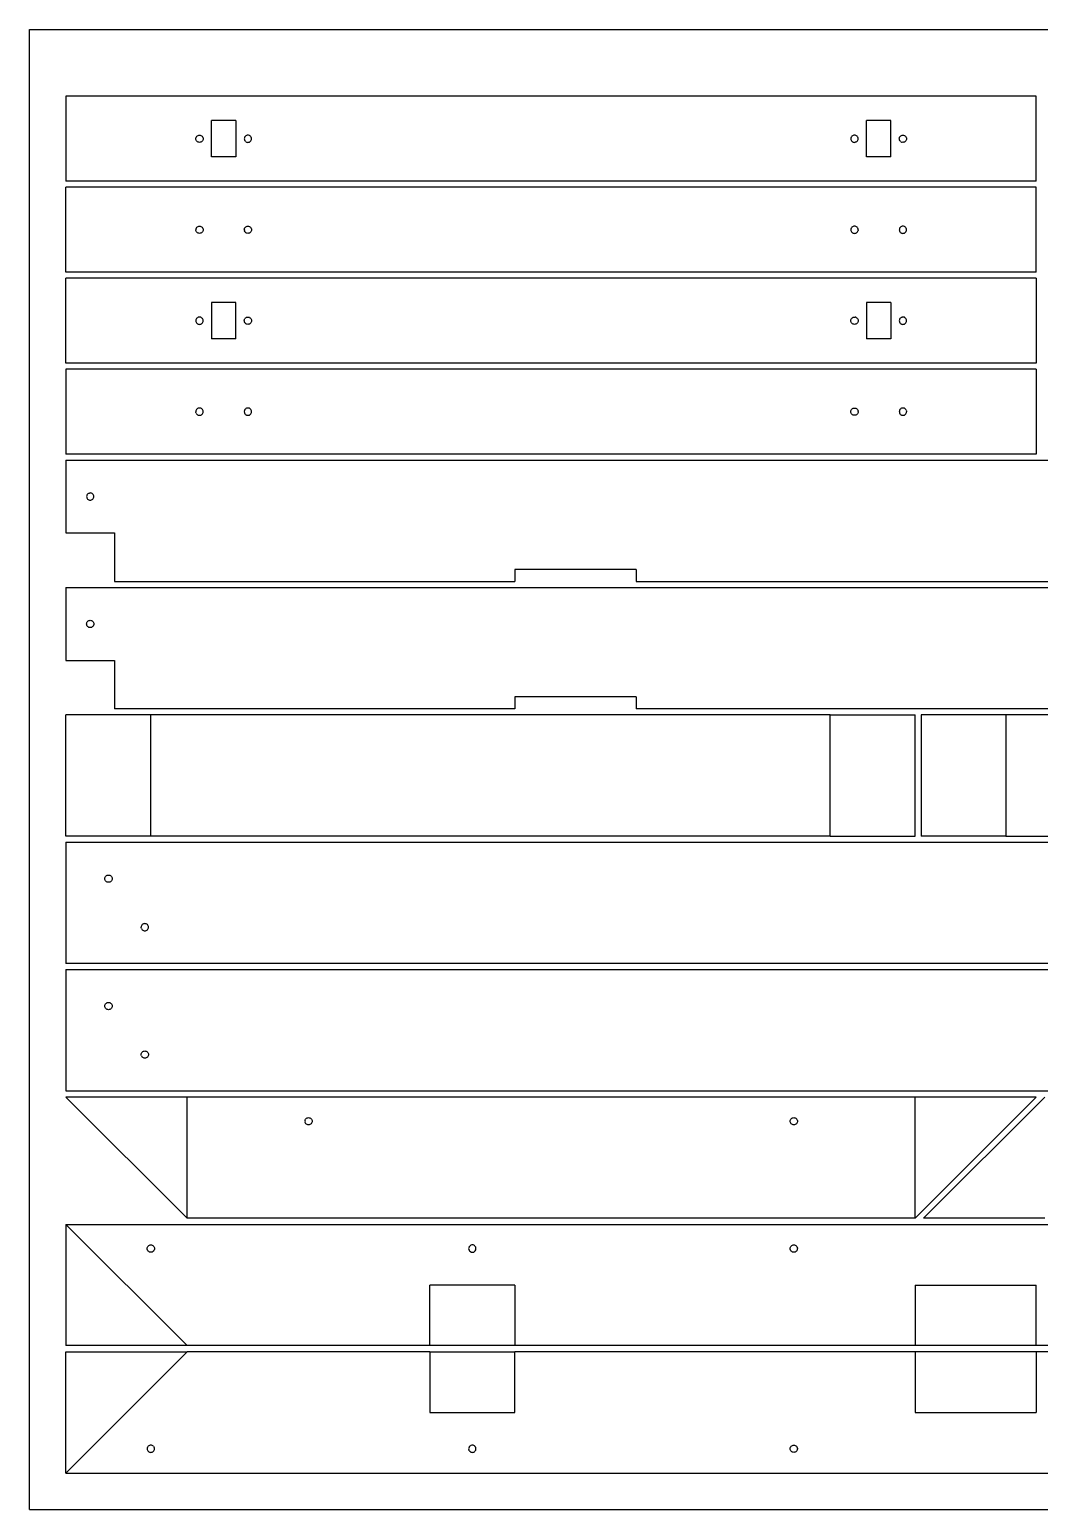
# Model space of a CAD drawing. Extents: x -122 to 122, y -61 to 61.
# Drawn here: x -122 to -38.8, y -61 to 61 of the extents above; entities that cross this region are included whole.
import ezdxf

# ---------------------------------------------------------------- set-up
doc = ezdxf.new("R2010")
doc.units = 0

msp = doc.modelspace()

# ---------------------------------------------------------------- linework, layer by layer
for p, q in [((-122.05, -61.01), (-122.05, 60.99)), ((-122.05, 60.99), (121.95, 60.99)), ((-119.05, 55.49), (-119.05, 48.49)), ((-39.05, 55.49), (-119.05, 55.49)), ((-39.05, 48.49), (-39.05, 55.49)), ((-107.05, 50.49), (-107.05, 53.49)), ((-105.05, 53.49), (-107.05, 53.49)), ((-105.05, 53.49), (-105.05, 50.49)), ((-51.05, 53.49), (-53.05, 53.49)), ((-53.05, 50.49), (-53.05, 53.49)), ((-51.05, 50.49), (-51.05, 53.49)), ((-108.35, 51.99), (-108.34, 52.05)), ((-108.34, 51.93), (-108.35, 51.99)), ((-108.34, 52.05), (-108.32, 52.11)), ((-108.32, 51.88), (-108.34, 51.93)), ((-108.32, 52.11), (-108.3, 52.16)), ((-108.3, 51.82), (-108.32, 51.88)), ((-108.3, 52.16), (-108.26, 52.2)), ((-108.26, 51.78), (-108.3, 51.82)), ((-108.26, 52.2), (-108.21, 52.24)), ((-108.21, 51.74), (-108.26, 51.78)), ((-108.21, 52.24), (-108.16, 52.27)), ((-108.16, 51.71), (-108.21, 51.74)), ((-108.16, 52.27), (-108.1, 52.29)), ((-108.1, 51.7), (-108.16, 51.71)), ((-108.1, 52.29), (-108.05, 52.29)), ((-108.05, 51.69), (-108.1, 51.7)), ((-108.05, 52.29), (-107.99, 52.29)), ((-107.99, 51.7), (-108.05, 51.69)), ((-107.99, 52.29), (-107.93, 52.27)), ((-107.93, 51.71), (-107.99, 51.7)), ((-107.93, 52.27), (-107.88, 52.24)), ((-107.88, 51.74), (-107.93, 51.71)), ((-107.88, 52.24), (-107.83, 52.2)), ((-107.88, 51.74), (-107.83, 51.78)), ((-107.83, 52.2), (-107.8, 52.16)), ((-107.83, 51.78), (-107.8, 51.82)), ((-107.8, 52.16), (-107.77, 52.11)), ((-107.77, 51.88), (-107.8, 51.82)), ((-107.77, 52.11), (-107.75, 52.05)), ((-107.75, 51.93), (-107.77, 51.88)), ((-107.75, 52.05), (-107.75, 51.99)), ((-107.75, 51.99), (-107.75, 51.93)), ((-104.34, 52.05), (-104.35, 51.99)), ((-104.35, 51.99), (-104.34, 51.93)), ((-104.32, 52.11), (-104.34, 52.05)), ((-104.34, 51.93), (-104.32, 51.88)), ((-104.3, 52.16), (-104.32, 52.11)), ((-104.32, 51.88), (-104.3, 51.82)), ((-104.26, 52.2), (-104.3, 52.16)), ((-104.26, 51.78), (-104.3, 51.82)), ((-104.21, 52.24), (-104.26, 52.2)), ((-104.21, 51.74), (-104.26, 51.78)), ((-104.16, 52.27), (-104.21, 52.24)), ((-104.21, 51.74), (-104.16, 51.71)), ((-104.1, 52.29), (-104.16, 52.27)), ((-104.16, 51.71), (-104.1, 51.7)), ((-104.05, 52.29), (-104.1, 52.29)), ((-104.1, 51.7), (-104.05, 51.69)), ((-103.99, 52.29), (-104.05, 52.29)), ((-104.05, 51.69), (-103.99, 51.7)), ((-103.93, 52.27), (-103.99, 52.29)), ((-103.99, 51.7), (-103.93, 51.71)), ((-103.88, 52.24), (-103.93, 52.27)), ((-103.93, 51.71), (-103.88, 51.74)), ((-103.83, 52.2), (-103.88, 52.24)), ((-103.88, 51.74), (-103.83, 51.78)), ((-103.8, 52.16), (-103.83, 52.2)), ((-103.83, 51.78), (-103.8, 51.82)), ((-103.77, 52.11), (-103.8, 52.16)), ((-103.8, 51.82), (-103.77, 51.88)), ((-103.75, 52.05), (-103.77, 52.11)), ((-103.77, 51.88), (-103.75, 51.93)), ((-103.75, 51.99), (-103.75, 52.05)), ((-103.75, 51.93), (-103.75, 51.99)), ((-54.34, 52.05), (-54.35, 51.99)), ((-54.35, 51.99), (-54.34, 51.93)), ((-54.32, 52.11), (-54.34, 52.05)), ((-54.34, 51.93), (-54.32, 51.88)), ((-54.3, 52.16), (-54.32, 52.11)), ((-54.32, 51.88), (-54.3, 51.82)), ((-54.26, 52.2), (-54.3, 52.16)), ((-54.3, 51.82), (-54.26, 51.78)), ((-54.21, 52.24), (-54.26, 52.2)), ((-54.26, 51.78), (-54.21, 51.74)), ((-54.16, 52.27), (-54.21, 52.24)), ((-54.21, 51.74), (-54.16, 51.71)), ((-54.1, 52.29), (-54.16, 52.27)), ((-54.16, 51.71), (-54.1, 51.7)), ((-54.05, 52.29), (-54.1, 52.29)), ((-54.1, 51.7), (-54.05, 51.69)), ((-53.99, 52.29), (-54.05, 52.29)), ((-54.05, 51.69), (-53.99, 51.7)), ((-53.93, 52.27), (-53.99, 52.29)), ((-53.93, 51.71), (-53.99, 51.7)), ((-53.88, 52.24), (-53.93, 52.27)), ((-53.88, 51.74), (-53.93, 51.71)), ((-53.83, 52.2), (-53.88, 52.24)), ((-53.88, 51.74), (-53.83, 51.78)), ((-53.8, 52.16), (-53.83, 52.2)), ((-53.83, 51.78), (-53.8, 51.82)), ((-53.77, 52.11), (-53.8, 52.16)), ((-53.8, 51.82), (-53.77, 51.88)), ((-53.75, 52.05), (-53.77, 52.11)), ((-53.77, 51.88), (-53.75, 51.93)), ((-53.75, 51.99), (-53.75, 52.05)), ((-53.75, 51.93), (-53.75, 51.99)), ((-50.35, 51.99), (-50.34, 52.05)), ((-50.34, 51.93), (-50.35, 51.99)), ((-50.34, 52.05), (-50.32, 52.11)), ((-50.32, 51.88), (-50.34, 51.93)), ((-50.32, 52.11), (-50.3, 52.16)), ((-50.3, 51.82), (-50.32, 51.88)), ((-50.3, 52.16), (-50.26, 52.2)), ((-50.26, 51.78), (-50.3, 51.82)), ((-50.26, 52.2), (-50.21, 52.24)), ((-50.21, 51.74), (-50.26, 51.78)), ((-50.21, 52.24), (-50.16, 52.27)), ((-50.21, 51.74), (-50.16, 51.71)), ((-50.16, 52.27), (-50.1, 52.29)), ((-50.16, 51.71), (-50.1, 51.7)), ((-50.1, 52.29), (-50.05, 52.29)), ((-50.05, 51.69), (-50.1, 51.7)), ((-50.05, 52.29), (-49.99, 52.29)), ((-49.99, 51.7), (-50.05, 51.69)), ((-49.99, 52.29), (-49.93, 52.27)), ((-49.93, 51.71), (-49.99, 51.7)), ((-49.93, 52.27), (-49.88, 52.24)), ((-49.88, 51.74), (-49.93, 51.71)), ((-49.88, 52.24), (-49.83, 52.2)), ((-49.83, 51.78), (-49.88, 51.74)), ((-49.83, 52.2), (-49.8, 52.16)), ((-49.8, 51.82), (-49.83, 51.78)), ((-49.8, 52.16), (-49.77, 52.11)), ((-49.77, 51.88), (-49.8, 51.82)), ((-49.77, 52.11), (-49.75, 52.05)), ((-49.75, 51.93), (-49.77, 51.88)), ((-49.75, 52.05), (-49.75, 51.99)), ((-49.75, 51.99), (-49.75, 51.93)), ((-105.05, 50.49), (-107.05, 50.49)), ((-51.05, 50.49), (-53.05, 50.49)), ((-39.05, 48.49), (-119.05, 48.49)), ((-119.05, 40.99), (-119.05, 47.99)), ((-39.05, 47.99), (-119.05, 47.99)), ((-39.05, 40.99), (-39.05, 47.99)), ((-108.34, 44.55), (-108.35, 44.49)), ((-108.34, 44.43), (-108.35, 44.49)), ((-108.32, 44.61), (-108.34, 44.55)), ((-108.32, 44.38), (-108.34, 44.43)), ((-108.32, 44.61), (-108.3, 44.66)), ((-108.3, 44.32), (-108.32, 44.38)), ((-108.3, 44.66), (-108.26, 44.7)), ((-108.26, 44.28), (-108.3, 44.32)), ((-108.26, 44.7), (-108.21, 44.74)), ((-108.21, 44.24), (-108.26, 44.28)), ((-108.21, 44.74), (-108.16, 44.77)), ((-108.16, 44.21), (-108.21, 44.24)), ((-108.16, 44.77), (-108.1, 44.79)), ((-108.1, 44.2), (-108.16, 44.21)), ((-108.1, 44.79), (-108.05, 44.79)), ((-108.05, 44.19), (-108.1, 44.2)), ((-108.05, 44.79), (-107.99, 44.79)), ((-107.99, 44.2), (-108.05, 44.19)), ((-107.99, 44.79), (-107.93, 44.77)), ((-107.93, 44.21), (-107.99, 44.2)), ((-107.93, 44.77), (-107.88, 44.74)), ((-107.88, 44.24), (-107.93, 44.21)), ((-107.88, 44.74), (-107.83, 44.7)), ((-107.83, 44.28), (-107.88, 44.24)), ((-107.83, 44.7), (-107.8, 44.66)), ((-107.8, 44.32), (-107.83, 44.28)), ((-107.8, 44.66), (-107.77, 44.61)), ((-107.77, 44.38), (-107.8, 44.32)), ((-107.77, 44.61), (-107.75, 44.55)), ((-107.75, 44.43), (-107.77, 44.38)), ((-107.75, 44.55), (-107.75, 44.5)), ((-107.75, 44.5), (-107.75, 44.49)), ((-107.75, 44.49), (-107.75, 44.43)), ((-104.35, 44.49), (-104.34, 44.55)), ((-104.35, 44.49), (-104.34, 44.48)), ((-104.34, 44.55), (-104.32, 44.61)), ((-104.34, 44.48), (-104.34, 44.43)), ((-104.32, 44.38), (-104.34, 44.43)), ((-104.32, 44.61), (-104.3, 44.66)), ((-104.3, 44.32), (-104.32, 44.38)), ((-104.3, 44.66), (-104.26, 44.7)), ((-104.26, 44.28), (-104.3, 44.32)), ((-104.26, 44.7), (-104.21, 44.74)), ((-104.21, 44.24), (-104.26, 44.28)), ((-104.21, 44.74), (-104.16, 44.77)), ((-104.16, 44.21), (-104.21, 44.24)), ((-104.16, 44.77), (-104.1, 44.79)), ((-104.1, 44.2), (-104.16, 44.21)), ((-104.1, 44.79), (-104.05, 44.79)), ((-104.05, 44.19), (-104.1, 44.2)), ((-104.05, 44.79), (-103.99, 44.79)), ((-103.99, 44.2), (-104.05, 44.19)), ((-103.99, 44.79), (-103.93, 44.77)), ((-103.93, 44.21), (-103.99, 44.2)), ((-103.93, 44.77), (-103.88, 44.74)), ((-103.88, 44.24), (-103.93, 44.21)), ((-103.88, 44.74), (-103.83, 44.7)), ((-103.83, 44.28), (-103.88, 44.24)), ((-103.83, 44.7), (-103.8, 44.66)), ((-103.8, 44.32), (-103.83, 44.28)), ((-103.8, 44.66), (-103.77, 44.61)), ((-103.77, 44.38), (-103.8, 44.32)), ((-103.77, 44.61), (-103.75, 44.55)), ((-103.75, 44.43), (-103.77, 44.38)), ((-103.75, 44.55), (-103.75, 44.49)), ((-103.75, 44.49), (-103.75, 44.43)), ((-54.34, 44.55), (-54.35, 44.49)), ((-54.35, 44.49), (-54.34, 44.43)), ((-54.32, 44.61), (-54.34, 44.55)), ((-54.34, 44.43), (-54.32, 44.38)), ((-54.3, 44.66), (-54.32, 44.61)), ((-54.32, 44.38), (-54.3, 44.32)), ((-54.26, 44.7), (-54.3, 44.66)), ((-54.3, 44.32), (-54.26, 44.28)), ((-54.21, 44.74), (-54.26, 44.7)), ((-54.26, 44.28), (-54.21, 44.24)), ((-54.16, 44.77), (-54.21, 44.74)), ((-54.21, 44.24), (-54.16, 44.21)), ((-54.1, 44.79), (-54.16, 44.77)), ((-54.16, 44.21), (-54.1, 44.2)), ((-54.05, 44.79), (-54.1, 44.79)), ((-54.1, 44.2), (-54.05, 44.19)), ((-53.99, 44.79), (-54.05, 44.79)), ((-54.05, 44.19), (-53.99, 44.2)), ((-53.93, 44.77), (-53.99, 44.79)), ((-53.99, 44.2), (-53.93, 44.21)), ((-53.88, 44.74), (-53.93, 44.77)), ((-53.93, 44.21), (-53.88, 44.24)), ((-53.83, 44.7), (-53.88, 44.74)), ((-53.88, 44.24), (-53.83, 44.28)), ((-53.8, 44.66), (-53.83, 44.7)), ((-53.83, 44.28), (-53.8, 44.32)), ((-53.77, 44.61), (-53.8, 44.66)), ((-53.8, 44.32), (-53.77, 44.38)), ((-53.75, 44.55), (-53.77, 44.61)), ((-53.77, 44.38), (-53.75, 44.43)), ((-53.75, 44.49), (-53.75, 44.55)), ((-53.75, 44.48), (-53.75, 44.49)), ((-53.75, 44.48), (-53.75, 44.43)), ((-50.35, 44.49), (-50.34, 44.5)), ((-50.35, 44.49), (-50.34, 44.43)), ((-50.32, 44.61), (-50.34, 44.55)), ((-50.34, 44.55), (-50.34, 44.5)), ((-50.34, 44.43), (-50.32, 44.38)), ((-50.3, 44.66), (-50.32, 44.61)), ((-50.32, 44.38), (-50.3, 44.32)), ((-50.26, 44.7), (-50.3, 44.66)), ((-50.3, 44.32), (-50.26, 44.28)), ((-50.21, 44.74), (-50.26, 44.7)), ((-50.26, 44.28), (-50.21, 44.24)), ((-50.16, 44.77), (-50.21, 44.74)), ((-50.21, 44.24), (-50.16, 44.21)), ((-50.1, 44.79), (-50.16, 44.77)), ((-50.16, 44.21), (-50.1, 44.2)), ((-50.05, 44.79), (-50.1, 44.79)), ((-50.1, 44.2), (-50.05, 44.19)), ((-49.99, 44.79), (-50.05, 44.79)), ((-50.05, 44.19), (-49.99, 44.2)), ((-49.93, 44.77), (-49.99, 44.79)), ((-49.99, 44.2), (-49.93, 44.21)), ((-49.88, 44.74), (-49.93, 44.77)), ((-49.93, 44.21), (-49.88, 44.24)), ((-49.83, 44.7), (-49.88, 44.74)), ((-49.88, 44.24), (-49.83, 44.28)), ((-49.8, 44.66), (-49.83, 44.7)), ((-49.8, 44.32), (-49.83, 44.28)), ((-49.77, 44.61), (-49.8, 44.66)), ((-49.77, 44.38), (-49.8, 44.32)), ((-49.75, 44.55), (-49.77, 44.61)), ((-49.77, 44.38), (-49.75, 44.43)), ((-49.75, 44.49), (-49.75, 44.55)), ((-49.75, 44.43), (-49.75, 44.49)), ((-39.05, 40.99), (-119.05, 40.99)), ((-39.05, 40.49), (-119.05, 40.49)), ((-119.05, 33.49), (-119.05, 40.49)), ((-39.05, 40.49), (-39.05, 33.49)), ((-105.05, 38.49), (-107.05, 38.49)), ((-107.05, 38.49), (-107.05, 35.49)), ((-105.05, 35.49), (-105.05, 38.49)), ((-51.05, 38.49), (-53.05, 38.49)), ((-53.05, 38.49), (-53.05, 35.49)), ((-51.05, 38.49), (-51.05, 35.49)), ((-108.34, 37.05), (-108.35, 36.99)), ((-108.35, 36.99), (-108.34, 36.93)), ((-108.32, 37.11), (-108.34, 37.05)), ((-108.34, 36.93), (-108.32, 36.88)), ((-108.3, 37.16), (-108.32, 37.11)), ((-108.32, 36.88), (-108.3, 36.82)), ((-108.26, 37.2), (-108.3, 37.16)), ((-108.3, 36.82), (-108.26, 36.78)), ((-108.21, 37.24), (-108.26, 37.2)), ((-108.26, 36.78), (-108.21, 36.74)), ((-108.16, 37.27), (-108.21, 37.24)), ((-108.21, 36.74), (-108.16, 36.71)), ((-108.1, 37.29), (-108.16, 37.27)), ((-108.16, 36.71), (-108.1, 36.7)), ((-108.05, 37.29), (-108.1, 37.29)), ((-108.1, 36.7), (-108.05, 36.69)), ((-107.99, 37.29), (-108.05, 37.29)), ((-108.05, 36.69), (-107.99, 36.7)), ((-107.93, 37.27), (-107.99, 37.29)), ((-107.99, 36.7), (-107.93, 36.71)), ((-107.88, 37.24), (-107.93, 37.27)), ((-107.93, 36.71), (-107.88, 36.74)), ((-107.88, 37.24), (-107.83, 37.2)), ((-107.88, 36.74), (-107.83, 36.78)), ((-107.83, 37.2), (-107.8, 37.16)), ((-107.83, 36.78), (-107.8, 36.82)), ((-107.77, 37.11), (-107.8, 37.16)), ((-107.8, 36.82), (-107.77, 36.88)), ((-107.75, 37.05), (-107.77, 37.11)), ((-107.77, 36.88), (-107.75, 36.93)), ((-107.75, 36.99), (-107.75, 37.05)), ((-107.75, 36.93), (-107.75, 36.99)), ((-104.35, 36.99), (-104.34, 37.05)), ((-104.34, 36.93), (-104.35, 36.99)), ((-104.34, 37.05), (-104.32, 37.11)), ((-104.32, 36.88), (-104.34, 36.93)), ((-104.32, 37.11), (-104.3, 37.16)), ((-104.3, 36.82), (-104.32, 36.88)), ((-104.26, 37.2), (-104.3, 37.16)), ((-104.26, 36.78), (-104.3, 36.82)), ((-104.21, 37.24), (-104.26, 37.2)), ((-104.21, 36.74), (-104.26, 36.78)), ((-104.21, 37.24), (-104.16, 37.27)), ((-104.16, 36.71), (-104.21, 36.74)), ((-104.16, 37.27), (-104.1, 37.29)), ((-104.1, 36.7), (-104.16, 36.71)), ((-104.1, 37.29), (-104.05, 37.29)), ((-104.05, 36.69), (-104.1, 36.7)), ((-104.05, 37.29), (-103.99, 37.29)), ((-103.99, 36.7), (-104.05, 36.69)), ((-103.99, 37.29), (-103.93, 37.27)), ((-103.93, 36.71), (-103.99, 36.7)), ((-103.93, 37.27), (-103.88, 37.24)), ((-103.88, 36.74), (-103.93, 36.71)), ((-103.88, 37.24), (-103.83, 37.2)), ((-103.83, 36.78), (-103.88, 36.74)), ((-103.83, 37.2), (-103.8, 37.16)), ((-103.8, 36.82), (-103.83, 36.78)), ((-103.8, 37.16), (-103.77, 37.11)), ((-103.77, 36.88), (-103.8, 36.82)), ((-103.77, 37.11), (-103.75, 37.05)), ((-103.75, 36.93), (-103.77, 36.88)), ((-103.75, 37.05), (-103.75, 36.99)), ((-103.75, 36.99), (-103.75, 36.93)), ((-54.35, 36.99), (-54.34, 37.05)), ((-54.34, 36.93), (-54.35, 36.99)), ((-54.34, 37.05), (-54.32, 37.11)), ((-54.32, 36.88), (-54.34, 36.93)), ((-54.32, 37.11), (-54.3, 37.16)), ((-54.3, 36.82), (-54.32, 36.88)), ((-54.3, 37.16), (-54.26, 37.2)), ((-54.26, 36.78), (-54.3, 36.82)), ((-54.26, 37.2), (-54.21, 37.24)), ((-54.21, 36.74), (-54.26, 36.78)), ((-54.21, 37.24), (-54.16, 37.27)), ((-54.16, 36.71), (-54.21, 36.74)), ((-54.16, 37.27), (-54.1, 37.29)), ((-54.1, 36.7), (-54.16, 36.71)), ((-54.1, 37.29), (-54.05, 37.29)), ((-54.05, 36.69), (-54.1, 36.7)), ((-54.05, 37.29), (-53.99, 37.29)), ((-53.99, 36.7), (-54.05, 36.69)), ((-53.93, 37.27), (-53.99, 37.29)), ((-53.93, 36.71), (-53.99, 36.7)), ((-53.88, 37.24), (-53.93, 37.27)), ((-53.88, 36.74), (-53.93, 36.71)), ((-53.88, 37.24), (-53.83, 37.2)), ((-53.83, 36.78), (-53.88, 36.74)), ((-53.83, 37.2), (-53.8, 37.16)), ((-53.8, 36.82), (-53.83, 36.78)), ((-53.8, 37.16), (-53.77, 37.11)), ((-53.77, 36.88), (-53.8, 36.82)), ((-53.77, 37.11), (-53.75, 37.05)), ((-53.75, 36.93), (-53.77, 36.88)), ((-53.75, 37.05), (-53.75, 36.99)), ((-53.75, 36.99), (-53.75, 36.93)), ((-50.34, 37.05), (-50.35, 36.99)), ((-50.35, 36.99), (-50.34, 36.93)), ((-50.32, 37.11), (-50.34, 37.05)), ((-50.34, 36.93), (-50.32, 36.88)), ((-50.3, 37.16), (-50.32, 37.11)), ((-50.32, 36.88), (-50.3, 36.82)), ((-50.26, 37.2), (-50.3, 37.16)), ((-50.3, 36.82), (-50.26, 36.78)), ((-50.21, 37.24), (-50.26, 37.2)), ((-50.26, 36.78), (-50.21, 36.74)), ((-50.21, 37.24), (-50.16, 37.27)), ((-50.21, 36.74), (-50.16, 36.71)), ((-50.16, 37.27), (-50.1, 37.29)), ((-50.16, 36.71), (-50.1, 36.7)), ((-50.05, 37.29), (-50.1, 37.29)), ((-50.1, 36.7), (-50.05, 36.69)), ((-49.99, 37.29), (-50.05, 37.29)), ((-50.05, 36.69), (-49.99, 36.7)), ((-49.93, 37.27), (-49.99, 37.29)), ((-49.99, 36.7), (-49.93, 36.71)), ((-49.88, 37.24), (-49.93, 37.27)), ((-49.93, 36.71), (-49.88, 36.74)), ((-49.83, 37.2), (-49.88, 37.24)), ((-49.88, 36.74), (-49.83, 36.78)), ((-49.8, 37.16), (-49.83, 37.2)), ((-49.83, 36.78), (-49.8, 36.82)), ((-49.77, 37.11), (-49.8, 37.16)), ((-49.8, 36.82), (-49.77, 36.88)), ((-49.75, 37.05), (-49.77, 37.11)), ((-49.77, 36.88), (-49.75, 36.93)), ((-49.75, 36.99), (-49.75, 37.05)), ((-49.75, 36.93), (-49.75, 36.99)), ((-105.05, 35.49), (-107.05, 35.49)), ((-51.05, 35.49), (-53.05, 35.49)), ((-39.05, 33.49), (-119.05, 33.49)), ((-39.05, 32.99), (-119.05, 32.99)), ((-119.05, 32.99), (-119.05, 25.99)), ((-39.05, 32.99), (-39.05, 25.99)), ((-108.34, 29.55), (-108.35, 29.49)), ((-108.34, 29.43), (-108.35, 29.49)), ((-108.32, 29.61), (-108.34, 29.55)), ((-108.32, 29.38), (-108.34, 29.43)), ((-108.3, 29.66), (-108.32, 29.61)), ((-108.32, 29.38), (-108.3, 29.32)), ((-108.26, 29.7), (-108.3, 29.66)), ((-108.3, 29.32), (-108.26, 29.28)), ((-108.21, 29.74), (-108.26, 29.7)), ((-108.16, 29.77), (-108.21, 29.74)), ((-108.1, 29.78), (-108.16, 29.77)), ((-108.05, 29.79), (-108.1, 29.78)), ((-107.99, 29.78), (-108.05, 29.79)), ((-107.93, 29.77), (-107.99, 29.78)), ((-107.88, 29.74), (-107.93, 29.77)), ((-107.83, 29.7), (-107.88, 29.74)), ((-107.8, 29.66), (-107.83, 29.7)), ((-107.83, 29.28), (-107.8, 29.32)), ((-107.77, 29.61), (-107.8, 29.66)), ((-107.8, 29.32), (-107.77, 29.38)), ((-107.75, 29.55), (-107.77, 29.61)), ((-107.77, 29.38), (-107.75, 29.43)), ((-107.75, 29.49), (-107.75, 29.55)), ((-107.75, 29.48), (-107.75, 29.49)), ((-107.75, 29.43), (-107.75, 29.48)), ((-104.35, 29.49), (-104.34, 29.5)), ((-104.35, 29.49), (-104.34, 29.43)), ((-104.32, 29.61), (-104.34, 29.55)), ((-104.34, 29.5), (-104.34, 29.55)), ((-104.34, 29.43), (-104.32, 29.38)), ((-104.3, 29.66), (-104.32, 29.61)), ((-104.32, 29.38), (-104.3, 29.32)), ((-104.26, 29.7), (-104.3, 29.66)), ((-104.3, 29.32), (-104.26, 29.28)), ((-104.21, 29.74), (-104.26, 29.7)), ((-104.16, 29.77), (-104.21, 29.74)), ((-104.1, 29.78), (-104.16, 29.77)), ((-104.05, 29.79), (-104.1, 29.78)), ((-103.99, 29.78), (-104.05, 29.79)), ((-103.93, 29.77), (-103.99, 29.78)), ((-103.88, 29.74), (-103.93, 29.77)), ((-103.83, 29.7), (-103.88, 29.74)), ((-103.8, 29.66), (-103.83, 29.7)), ((-103.83, 29.28), (-103.8, 29.32)), ((-103.77, 29.61), (-103.8, 29.66)), ((-103.8, 29.32), (-103.77, 29.38)), ((-103.75, 29.55), (-103.77, 29.61)), ((-103.77, 29.38), (-103.75, 29.43)), ((-103.75, 29.49), (-103.75, 29.55)), ((-103.75, 29.43), (-103.75, 29.49)), ((-54.35, 29.49), (-54.34, 29.55)), ((-54.34, 29.43), (-54.35, 29.49)), ((-54.34, 29.55), (-54.32, 29.61)), ((-54.32, 29.38), (-54.34, 29.43)), ((-54.32, 29.61), (-54.3, 29.66)), ((-54.3, 29.32), (-54.32, 29.38)), ((-54.3, 29.66), (-54.26, 29.7)), ((-54.26, 29.28), (-54.3, 29.32)), ((-54.26, 29.7), (-54.21, 29.74)), ((-54.21, 29.74), (-54.16, 29.77)), ((-54.16, 29.77), (-54.1, 29.78)), ((-54.1, 29.78), (-54.05, 29.79)), ((-54.05, 29.79), (-53.99, 29.78)), ((-53.99, 29.78), (-53.93, 29.77)), ((-53.93, 29.77), (-53.88, 29.74)), ((-53.88, 29.74), (-53.83, 29.7)), ((-53.83, 29.7), (-53.8, 29.66)), ((-53.8, 29.32), (-53.83, 29.28)), ((-53.8, 29.66), (-53.77, 29.61)), ((-53.77, 29.38), (-53.8, 29.32)), ((-53.77, 29.61), (-53.75, 29.55)), ((-53.75, 29.43), (-53.77, 29.38)), ((-53.75, 29.5), (-53.75, 29.55)), ((-53.75, 29.5), (-53.75, 29.49)), ((-53.75, 29.49), (-53.75, 29.43)), ((-50.34, 29.55), (-50.35, 29.49)), ((-50.35, 29.49), (-50.34, 29.48)), ((-50.32, 29.61), (-50.34, 29.55)), ((-50.34, 29.48), (-50.34, 29.43)), ((-50.34, 29.43), (-50.32, 29.38)), ((-50.3, 29.66), (-50.32, 29.61)), ((-50.32, 29.38), (-50.3, 29.32)), ((-50.26, 29.7), (-50.3, 29.66)), ((-50.3, 29.32), (-50.26, 29.28)), ((-50.21, 29.74), (-50.26, 29.7)), ((-50.16, 29.77), (-50.21, 29.74)), ((-50.1, 29.78), (-50.16, 29.77)), ((-50.05, 29.79), (-50.1, 29.78)), ((-49.99, 29.78), (-50.05, 29.79)), ((-49.93, 29.77), (-49.99, 29.78)), ((-49.88, 29.74), (-49.93, 29.77)), ((-49.83, 29.7), (-49.88, 29.74)), ((-49.8, 29.66), (-49.83, 29.7)), ((-49.83, 29.28), (-49.8, 29.32)), ((-49.77, 29.61), (-49.8, 29.66)), ((-49.8, 29.32), (-49.77, 29.38)), ((-49.77, 29.61), (-49.75, 29.55)), ((-49.77, 29.38), (-49.75, 29.43)), ((-49.75, 29.55), (-49.75, 29.49)), ((-49.75, 29.43), (-49.75, 29.49)), ((-108.26, 29.28), (-108.21, 29.24)), ((-108.21, 29.24), (-108.16, 29.21)), ((-108.16, 29.21), (-108.1, 29.2)), ((-108.1, 29.2), (-108.05, 29.19)), ((-108.05, 29.19), (-107.99, 29.2)), ((-107.99, 29.2), (-107.93, 29.21)), ((-107.93, 29.21), (-107.88, 29.24)), ((-107.88, 29.24), (-107.83, 29.28)), ((-104.26, 29.28), (-104.21, 29.24)), ((-104.21, 29.24), (-104.16, 29.21)), ((-104.16, 29.21), (-104.1, 29.2)), ((-104.1, 29.2), (-104.05, 29.19)), ((-104.05, 29.19), (-103.99, 29.2)), ((-103.99, 29.2), (-103.93, 29.21)), ((-103.93, 29.21), (-103.88, 29.24)), ((-103.88, 29.24), (-103.83, 29.28)), ((-54.21, 29.24), (-54.26, 29.28)), ((-54.16, 29.21), (-54.21, 29.24)), ((-54.1, 29.2), (-54.16, 29.21)), ((-54.05, 29.19), (-54.1, 29.2)), ((-53.99, 29.2), (-54.05, 29.19)), ((-53.93, 29.21), (-53.99, 29.2)), ((-53.88, 29.24), (-53.93, 29.21)), ((-53.83, 29.28), (-53.88, 29.24)), ((-50.26, 29.28), (-50.21, 29.24)), ((-50.21, 29.24), (-50.16, 29.21)), ((-50.16, 29.21), (-50.1, 29.2)), ((-50.1, 29.2), (-50.05, 29.19)), ((-50.05, 29.19), (-49.99, 29.2)), ((-49.99, 29.2), (-49.93, 29.21)), ((-49.93, 29.21), (-49.88, 29.24)), ((-49.88, 29.24), (-49.83, 29.28)), ((-39.05, 25.99), (-119.05, 25.99)), ((-119.05, 25.49), (-119.05, 19.49)), ((-119.05, 25.49), (14.95, 25.49)), ((-117.34, 22.55), (-117.35, 22.49)), ((-117.35, 22.49), (-117.34, 22.43)), ((-117.32, 22.61), (-117.34, 22.55)), ((-117.34, 22.43), (-117.32, 22.38)), ((-117.3, 22.66), (-117.32, 22.61)), ((-117.32, 22.38), (-117.3, 22.32)), ((-117.26, 22.7), (-117.3, 22.66)), ((-117.3, 22.32), (-117.26, 22.28)), ((-117.21, 22.74), (-117.26, 22.7)), ((-117.26, 22.28), (-117.21, 22.24)), ((-117.21, 22.74), (-117.16, 22.77)), ((-117.21, 22.24), (-117.16, 22.21)), ((-117.16, 22.77), (-117.1, 22.78)), ((-117.16, 22.21), (-117.1, 22.2)), ((-117.05, 22.79), (-117.1, 22.78)), ((-117.1, 22.2), (-117.05, 22.19)), ((-116.99, 22.78), (-117.05, 22.79)), ((-117.05, 22.19), (-116.99, 22.2)), ((-116.93, 22.77), (-116.99, 22.78)), ((-116.99, 22.2), (-116.93, 22.21)), ((-116.88, 22.74), (-116.93, 22.77)), ((-116.93, 22.21), (-116.88, 22.24)), ((-116.83, 22.7), (-116.88, 22.74)), ((-116.88, 22.24), (-116.83, 22.28)), ((-116.8, 22.66), (-116.83, 22.7)), ((-116.83, 22.28), (-116.8, 22.32)), ((-116.77, 22.61), (-116.8, 22.66)), ((-116.8, 22.32), (-116.77, 22.38)), ((-116.75, 22.55), (-116.77, 22.61)), ((-116.77, 22.38), (-116.75, 22.43)), ((-116.75, 22.49), (-116.75, 22.55)), ((-116.75, 22.43), (-116.75, 22.49)), ((-119.05, 19.49), (-115.05, 19.49)), ((-115.05, 19.49), (-115.05, 15.49)), ((-82.05, 16.49), (-82.05, 15.49)), ((-72.05, 16.49), (-82.05, 16.49)), ((-72.05, 16.49), (-72.05, 15.49)), ((-119.05, 14.99), (-119.05, 8.99)), ((-119.05, 14.99), (14.95, 14.99)), ((-115.05, 15.49), (-82.05, 15.49)), ((-72.05, 15.49), (-32.05, 15.49)), ((-117.26, 12.2), (-117.3, 12.16)), ((-117.21, 12.24), (-117.26, 12.2)), ((-117.21, 12.24), (-117.16, 12.27)), ((-117.16, 12.27), (-117.1, 12.28)), ((-117.1, 12.28), (-117.05, 12.29)), ((-117.05, 12.29), (-116.99, 12.28)), ((-116.99, 12.28), (-116.93, 12.27)), ((-116.93, 12.27), (-116.88, 12.24)), ((-116.88, 12.24), (-116.83, 12.2)), ((-116.83, 12.2), (-116.8, 12.16)), ((-117.35, 11.99), (-117.34, 12.05)), ((-117.34, 11.93), (-117.35, 11.99)), ((-117.34, 12.05), (-117.32, 12.11)), ((-117.32, 11.88), (-117.34, 11.93)), ((-117.32, 12.11), (-117.3, 12.16)), ((-117.3, 11.82), (-117.32, 11.88)), ((-117.26, 11.78), (-117.3, 11.82)), ((-117.21, 11.74), (-117.26, 11.78)), ((-117.16, 11.71), (-117.21, 11.74)), ((-117.1, 11.7), (-117.16, 11.71)), ((-117.05, 11.69), (-117.1, 11.7)), ((-116.99, 11.7), (-117.05, 11.69)), ((-116.93, 11.71), (-116.99, 11.7)), ((-116.88, 11.74), (-116.93, 11.71)), ((-116.83, 11.78), (-116.88, 11.74)), ((-116.8, 11.82), (-116.83, 11.78)), ((-116.8, 12.16), (-116.77, 12.11)), ((-116.77, 11.88), (-116.8, 11.82)), ((-116.77, 12.11), (-116.75, 12.05)), ((-116.75, 11.93), (-116.77, 11.88)), ((-116.75, 12.05), (-116.75, 11.99)), ((-116.75, 11.99), (-116.75, 11.93)), ((-119.05, 8.99), (-115.05, 8.99)), ((-115.05, 8.99), (-115.05, 4.99)), ((-82.05, 4.99), (-115.05, 4.99)), ((-72.05, 5.99), (-82.05, 5.99)), ((-82.05, 5.99), (-82.05, 4.99)), ((-72.05, 5.99), (-72.05, 4.99)), ((-32.05, 4.99), (-72.05, 4.99)), ((-119.05, -5.51), (-119.05, 4.49)), ((-112.05, 4.49), (-119.05, 4.49)), ((-56.05, 4.49), (-112.05, 4.49)), ((-112.05, -5.51), (-112.05, 4.49)), ((-56.05, -5.51), (-56.05, 4.49)), ((-56.05, 4.49), (-49.05, 4.49)), ((-49.05, -5.51), (-49.05, 4.49)), ((-48.55, 4.49), (-48.55, -5.51)), ((-41.55, 4.49), (-48.55, 4.49)), ((-41.55, 4.49), (-41.55, -5.51)), ((14.45, 4.49), (-41.55, 4.49)), ((-112.05, -5.51), (-119.05, -5.51)), ((-119.05, -6.01), (23.95, -6.01)), ((-119.05, -6.01), (-119.05, -16.01)), ((-56.05, -5.51), (-112.05, -5.51)), ((-56.05, -5.51), (-49.05, -5.51)), ((-41.55, -5.51), (-48.55, -5.51)), ((-41.55, -5.51), (14.45, -5.51)), ((-115.85, -9.01), (-115.84, -8.95)), ((-115.84, -9.07), (-115.85, -9.01)), ((-115.84, -8.95), (-115.82, -8.89)), ((-115.82, -9.12), (-115.84, -9.07)), ((-115.82, -8.89), (-115.8, -8.84)), ((-115.8, -9.18), (-115.82, -9.12)), ((-115.8, -8.84), (-115.76, -8.8)), ((-115.76, -9.22), (-115.8, -9.18)), ((-115.76, -8.8), (-115.71, -8.76)), ((-115.71, -9.26), (-115.76, -9.22)), ((-115.71, -8.76), (-115.66, -8.73)), ((-115.66, -9.29), (-115.71, -9.26)), ((-115.66, -8.73), (-115.6, -8.72)), ((-115.6, -9.3), (-115.66, -9.29)), ((-115.6, -8.72), (-115.55, -8.71)), ((-115.55, -9.31), (-115.6, -9.3)), ((-115.55, -8.71), (-115.49, -8.72)), ((-115.49, -9.3), (-115.55, -9.31)), ((-115.49, -8.72), (-115.43, -8.73)), ((-115.43, -9.29), (-115.49, -9.3)), ((-115.43, -8.73), (-115.38, -8.76)), ((-115.38, -9.26), (-115.43, -9.29)), ((-115.38, -8.76), (-115.33, -8.8)), ((-115.38, -9.26), (-115.33, -9.22)), ((-115.33, -8.8), (-115.3, -8.84)), ((-115.33, -9.22), (-115.3, -9.18)), ((-115.3, -8.84), (-115.27, -8.89)), ((-115.27, -9.12), (-115.3, -9.18)), ((-115.27, -8.89), (-115.25, -8.95)), ((-115.25, -9.07), (-115.27, -9.12)), ((-115.25, -8.95), (-115.25, -9.01)), ((-115.25, -9.01), (-115.25, -9.07)), ((-112.84, -12.95), (-112.85, -13.01)), ((-112.84, -13.07), (-112.85, -13.01)), ((-112.82, -12.89), (-112.84, -12.95)), ((-112.82, -13.12), (-112.84, -13.07)), ((-112.8, -12.84), (-112.82, -12.89)), ((-112.82, -13.12), (-112.8, -13.18)), ((-112.76, -12.8), (-112.8, -12.84)), ((-112.8, -13.18), (-112.76, -13.22)), ((-112.71, -12.76), (-112.76, -12.8)), ((-112.76, -13.22), (-112.71, -13.26)), ((-112.66, -12.73), (-112.71, -12.76)), ((-112.71, -13.26), (-112.66, -13.29)), ((-112.6, -12.72), (-112.66, -12.73)), ((-112.66, -13.29), (-112.6, -13.3)), ((-112.55, -12.71), (-112.6, -12.72)), ((-112.6, -13.3), (-112.55, -13.31)), ((-112.49, -12.72), (-112.55, -12.71)), ((-112.55, -13.31), (-112.49, -13.3)), ((-112.43, -12.73), (-112.49, -12.72)), ((-112.49, -13.3), (-112.43, -13.29)), ((-112.38, -12.76), (-112.43, -12.73)), ((-112.43, -13.29), (-112.38, -13.26)), ((-112.33, -12.8), (-112.38, -12.76)), ((-112.38, -13.26), (-112.33, -13.22)), ((-112.3, -12.84), (-112.33, -12.8)), ((-112.33, -13.22), (-112.3, -13.18)), ((-112.27, -12.89), (-112.3, -12.84)), ((-112.3, -13.18), (-112.27, -13.12)), ((-112.25, -12.95), (-112.27, -12.89)), ((-112.27, -13.12), (-112.25, -13.07)), ((-112.25, -13.01), (-112.25, -12.95)), ((-112.25, -13.07), (-112.25, -13.01)), ((23.95, -16.01), (-119.05, -16.01)), ((-119.05, -16.51), (-119.05, -26.51)), ((-119.05, -16.51), (23.95, -16.51)), ((-115.85, -19.51), (-115.84, -19.45)), ((-115.84, -19.57), (-115.85, -19.51)), ((-115.84, -19.45), (-115.82, -19.39)), ((-115.82, -19.39), (-115.8, -19.34)), ((-115.76, -19.3), (-115.8, -19.34)), ((-115.76, -19.3), (-115.71, -19.26)), ((-115.71, -19.26), (-115.66, -19.23)), ((-115.66, -19.23), (-115.6, -19.22)), ((-115.6, -19.22), (-115.55, -19.21)), ((-115.55, -19.21), (-115.49, -19.22)), ((-115.49, -19.22), (-115.43, -19.23)), ((-115.43, -19.23), (-115.38, -19.26)), ((-115.38, -19.26), (-115.33, -19.3)), ((-115.33, -19.3), (-115.3, -19.34)), ((-115.3, -19.34), (-115.27, -19.39)), ((-115.27, -19.39), (-115.25, -19.45)), ((-115.25, -19.45), (-115.25, -19.51)), ((-115.25, -19.51), (-115.25, -19.57)), ((-115.82, -19.62), (-115.84, -19.57)), ((-115.8, -19.68), (-115.82, -19.62)), ((-115.76, -19.72), (-115.8, -19.68)), ((-115.71, -19.76), (-115.76, -19.72)), ((-115.66, -19.79), (-115.71, -19.76)), ((-115.6, -19.8), (-115.66, -19.79)), ((-115.55, -19.81), (-115.6, -19.8)), ((-115.49, -19.8), (-115.55, -19.81)), ((-115.43, -19.79), (-115.49, -19.8)), ((-115.38, -19.76), (-115.43, -19.79)), ((-115.38, -19.76), (-115.33, -19.72)), ((-115.33, -19.72), (-115.3, -19.68)), ((-115.27, -19.62), (-115.3, -19.68)), ((-115.25, -19.57), (-115.27, -19.62)), ((-112.85, -23.51), (-112.84, -23.45)), ((-112.84, -23.57), (-112.85, -23.51)), ((-112.84, -23.45), (-112.82, -23.39)), ((-112.82, -23.62), (-112.84, -23.57)), ((-112.82, -23.39), (-112.8, -23.34)), ((-112.82, -23.62), (-112.8, -23.68)), ((-112.8, -23.34), (-112.76, -23.3)), ((-112.8, -23.68), (-112.76, -23.72)), ((-112.76, -23.3), (-112.71, -23.26)), ((-112.71, -23.76), (-112.76, -23.72)), ((-112.71, -23.26), (-112.66, -23.23)), ((-112.66, -23.79), (-112.71, -23.76)), ((-112.66, -23.23), (-112.6, -23.22)), ((-112.6, -23.8), (-112.66, -23.79)), ((-112.6, -23.22), (-112.55, -23.21)), ((-112.55, -23.81), (-112.6, -23.8)), ((-112.55, -23.21), (-112.49, -23.22)), ((-112.49, -23.8), (-112.55, -23.81)), ((-112.49, -23.22), (-112.43, -23.23)), ((-112.43, -23.79), (-112.49, -23.8)), ((-112.43, -23.23), (-112.38, -23.26)), ((-112.38, -23.76), (-112.43, -23.79)), ((-112.38, -23.26), (-112.33, -23.3)), ((-112.33, -23.72), (-112.38, -23.76)), ((-112.33, -23.3), (-112.3, -23.34)), ((-112.3, -23.68), (-112.33, -23.72)), ((-112.3, -23.34), (-112.27, -23.39)), ((-112.27, -23.62), (-112.3, -23.68)), ((-112.27, -23.39), (-112.25, -23.45)), ((-112.25, -23.57), (-112.27, -23.62)), ((-112.25, -23.45), (-112.25, -23.51)), ((-112.25, -23.51), (-112.25, -23.57)), ((-119.05, -26.51), (23.95, -26.51)), ((-109.05, -27.01), (-119.05, -27.01)), ((-109.05, -37.01), (-119.05, -27.01)), ((-109.05, -37.01), (-109.05, -27.01)), ((-49.05, -27.01), (-109.05, -27.01)), ((-39.05, -27.01), (-49.05, -37.01)), ((-39.05, -27.01), (-49.05, -27.01)), ((-49.05, -37.01), (-49.05, -27.01)), ((-38.35, -27.01), (-48.35, -37.01)), ((-99.34, -28.95), (-99.35, -29.01)), ((-99.35, -29.01), (-99.34, -29.07)), ((-99.34, -28.95), (-99.32, -28.89)), ((-99.32, -29.12), (-99.34, -29.07)), ((-99.32, -28.89), (-99.3, -28.84)), ((-99.3, -29.18), (-99.32, -29.12)), ((-99.3, -28.84), (-99.26, -28.8)), ((-99.26, -29.22), (-99.3, -29.18)), ((-99.26, -28.8), (-99.21, -28.76)), ((-99.21, -29.26), (-99.26, -29.22)), ((-99.21, -28.76), (-99.16, -28.73)), ((-99.16, -29.29), (-99.21, -29.26)), ((-99.16, -28.73), (-99.1, -28.72)), ((-99.1, -28.72), (-99.05, -28.71)), ((-99.05, -28.71), (-98.99, -28.72)), ((-98.99, -28.72), (-98.93, -28.73)), ((-98.93, -28.73), (-98.88, -28.76)), ((-98.88, -29.26), (-98.93, -29.29)), ((-98.88, -28.76), (-98.83, -28.8)), ((-98.83, -29.22), (-98.88, -29.26)), ((-98.83, -28.8), (-98.8, -28.84)), ((-98.8, -29.18), (-98.83, -29.22)), ((-98.8, -28.84), (-98.77, -28.89)), ((-98.77, -29.12), (-98.8, -29.18)), ((-98.77, -28.89), (-98.75, -28.95)), ((-98.75, -29.07), (-98.77, -29.12)), ((-98.75, -28.95), (-98.75, -29.01)), ((-98.75, -29.01), (-98.75, -29.07)), ((-59.35, -29.01), (-59.34, -28.95)), ((-59.34, -29.07), (-59.35, -29.01)), ((-59.34, -28.95), (-59.32, -28.89)), ((-59.32, -29.12), (-59.34, -29.07)), ((-59.32, -28.89), (-59.3, -28.84)), ((-59.3, -29.18), (-59.32, -29.12)), ((-59.3, -28.84), (-59.26, -28.8)), ((-59.26, -29.22), (-59.3, -29.18)), ((-59.26, -28.8), (-59.21, -28.76)), ((-59.21, -29.26), (-59.26, -29.22)), ((-59.21, -28.76), (-59.16, -28.73)), ((-59.16, -29.29), (-59.21, -29.26)), ((-59.16, -28.73), (-59.1, -28.72)), ((-59.1, -28.72), (-59.05, -28.71)), ((-59.05, -28.71), (-58.99, -28.72)), ((-58.99, -28.72), (-58.93, -28.73)), ((-58.93, -28.73), (-58.88, -28.76)), ((-58.88, -29.26), (-58.93, -29.29)), ((-58.88, -28.76), (-58.83, -28.8)), ((-58.83, -29.22), (-58.88, -29.26)), ((-58.83, -28.8), (-58.8, -28.84)), ((-58.8, -29.18), (-58.83, -29.22)), ((-58.77, -28.89), (-58.8, -28.84)), ((-58.77, -29.12), (-58.8, -29.18)), ((-58.75, -28.95), (-58.77, -28.89)), ((-58.75, -29.07), (-58.77, -29.12)), ((-58.75, -28.95), (-58.75, -29.01)), ((-58.75, -29.01), (-58.75, -29.07)), ((-99.1, -29.3), (-99.16, -29.29)), ((-99.05, -29.31), (-99.1, -29.3)), ((-98.99, -29.3), (-99.05, -29.31)), ((-98.93, -29.29), (-98.99, -29.3)), ((-59.1, -29.3), (-59.16, -29.29)), ((-59.05, -29.31), (-59.1, -29.3)), ((-58.99, -29.3), (-59.05, -29.31)), ((-58.93, -29.29), (-58.99, -29.3)), ((-119.05, -37.51), (-109.05, -47.51)), ((-119.05, -37.51), (-119.05, -47.51)), ((-119.05, -37.51), (80.95, -37.51)), ((-49.05, -37.01), (-109.05, -37.01)), ((-38.35, -37.01), (-48.35, -37.01)), ((-112.35, -39.51), (-112.34, -39.45)), ((-112.34, -39.57), (-112.35, -39.51)), ((-112.34, -39.45), (-112.32, -39.39)), ((-112.32, -39.62), (-112.34, -39.57)), ((-112.32, -39.39), (-112.3, -39.34)), ((-112.3, -39.68), (-112.32, -39.62)), ((-112.3, -39.34), (-112.26, -39.3)), ((-112.26, -39.72), (-112.3, -39.68)), ((-112.26, -39.3), (-112.21, -39.26)), ((-112.21, -39.76), (-112.26, -39.72)), ((-112.21, -39.26), (-112.16, -39.23)), ((-112.16, -39.79), (-112.21, -39.76)), ((-112.16, -39.23), (-112.1, -39.21)), ((-112.1, -39.8), (-112.16, -39.79)), ((-112.1, -39.21), (-112.05, -39.21)), ((-112.05, -39.81), (-112.1, -39.8)), ((-112.05, -39.21), (-111.99, -39.21)), ((-111.99, -39.8), (-112.05, -39.81)), ((-111.99, -39.21), (-111.93, -39.23)), ((-111.93, -39.79), (-111.99, -39.8)), ((-111.93, -39.23), (-111.88, -39.26)), ((-111.88, -39.76), (-111.93, -39.79)), ((-111.88, -39.26), (-111.83, -39.3)), ((-111.83, -39.72), (-111.88, -39.76)), ((-111.83, -39.3), (-111.8, -39.34)), ((-111.83, -39.72), (-111.8, -39.68)), ((-111.8, -39.34), (-111.77, -39.39)), ((-111.8, -39.68), (-111.77, -39.62)), ((-111.77, -39.39), (-111.75, -39.45)), ((-111.75, -39.57), (-111.77, -39.62)), ((-111.75, -39.45), (-111.75, -39.51)), ((-111.75, -39.51), (-111.75, -39.57)), ((-85.84, -39.45), (-85.85, -39.51)), ((-85.85, -39.51), (-85.84, -39.57)), ((-85.82, -39.39), (-85.84, -39.45)), ((-85.84, -39.57), (-85.82, -39.62)), ((-85.8, -39.34), (-85.82, -39.39)), ((-85.82, -39.62), (-85.8, -39.68)), ((-85.8, -39.34), (-85.76, -39.3)), ((-85.8, -39.68), (-85.76, -39.72)), ((-85.76, -39.3), (-85.71, -39.26)), ((-85.76, -39.72), (-85.71, -39.76)), ((-85.66, -39.23), (-85.71, -39.26)), ((-85.71, -39.76), (-85.66, -39.79)), ((-85.6, -39.21), (-85.66, -39.23)), ((-85.66, -39.79), (-85.6, -39.8)), ((-85.55, -39.21), (-85.6, -39.21)), ((-85.6, -39.8), (-85.55, -39.81)), ((-85.49, -39.21), (-85.55, -39.21)), ((-85.55, -39.81), (-85.49, -39.8)), ((-85.43, -39.23), (-85.49, -39.21)), ((-85.49, -39.8), (-85.43, -39.79)), ((-85.38, -39.26), (-85.43, -39.23)), ((-85.43, -39.79), (-85.38, -39.76)), ((-85.33, -39.3), (-85.38, -39.26)), ((-85.38, -39.76), (-85.33, -39.72)), ((-85.3, -39.34), (-85.33, -39.3)), ((-85.33, -39.72), (-85.3, -39.68)), ((-85.27, -39.39), (-85.3, -39.34)), ((-85.3, -39.68), (-85.27, -39.62)), ((-85.25, -39.45), (-85.27, -39.39)), ((-85.27, -39.62), (-85.25, -39.57)), ((-85.25, -39.51), (-85.25, -39.45)), ((-85.25, -39.57), (-85.25, -39.51)), ((-59.35, -39.51), (-59.34, -39.45)), ((-59.34, -39.57), (-59.35, -39.51)), ((-59.34, -39.45), (-59.32, -39.39)), ((-59.32, -39.62), (-59.34, -39.57)), ((-59.32, -39.39), (-59.3, -39.34)), ((-59.3, -39.68), (-59.32, -39.62)), ((-59.3, -39.34), (-59.26, -39.3)), ((-59.26, -39.72), (-59.3, -39.68)), ((-59.26, -39.3), (-59.21, -39.26)), ((-59.21, -39.76), (-59.26, -39.72)), ((-59.21, -39.26), (-59.16, -39.23)), ((-59.16, -39.79), (-59.21, -39.76)), ((-59.16, -39.23), (-59.1, -39.21)), ((-59.1, -39.8), (-59.16, -39.79)), ((-59.1, -39.21), (-59.05, -39.21)), ((-59.05, -39.81), (-59.1, -39.8)), ((-59.05, -39.21), (-58.99, -39.21)), ((-58.99, -39.8), (-59.05, -39.81)), ((-58.99, -39.21), (-58.93, -39.23)), ((-58.93, -39.79), (-58.99, -39.8)), ((-58.93, -39.23), (-58.88, -39.26)), ((-58.88, -39.76), (-58.93, -39.79)), ((-58.88, -39.26), (-58.83, -39.3)), ((-58.83, -39.72), (-58.88, -39.76)), ((-58.83, -39.3), (-58.8, -39.34)), ((-58.8, -39.68), (-58.83, -39.72)), ((-58.8, -39.34), (-58.77, -39.39)), ((-58.77, -39.62), (-58.8, -39.68)), ((-58.75, -39.45), (-58.77, -39.39)), ((-58.75, -39.57), (-58.77, -39.62)), ((-58.75, -39.45), (-58.75, -39.51)), ((-58.75, -39.57), (-58.75, -39.51)), ((-82.05, -42.51), (-89.05, -42.51)), ((-89.05, -47.51), (-89.05, -42.51)), ((-82.05, -42.51), (-82.05, -47.51)), ((-49.05, -42.51), (-39.05, -42.51)), ((-49.05, -42.51), (-49.05, -47.51)), ((-39.05, -47.51), (-39.05, -42.51)), ((-109.05, -47.51), (-119.05, -47.51)), ((-89.05, -47.51), (-109.05, -47.51)), ((-82.05, -47.51), (-89.05, -47.51)), ((-49.05, -47.51), (-82.05, -47.51)), ((-39.05, -47.51), (-49.05, -47.51)), ((0.95, -47.51), (-39.05, -47.51)), ((-119.05, -48.01), (-109.05, -48.01)), ((-119.05, -58.01), (-109.05, -48.01)), ((-119.05, -58.01), (-119.05, -48.01)), ((-89.05, -48.01), (-109.05, -48.01)), ((-89.05, -48.01), (-89.05, -53.01)), ((-89.05, -48.01), (-82.05, -48.01)), ((-82.05, -53.01), (-82.05, -48.01)), ((-49.05, -48.01), (-82.05, -48.01)), ((-49.05, -48.01), (-49.05, -53.01)), ((-39.05, -48.01), (-49.05, -48.01)), ((0.95, -48.01), (-39.05, -48.01)), ((-39.05, -48.01), (-39.05, -53.01)), ((-89.05, -53.01), (-82.05, -53.01)), ((-49.05, -53.01), (-39.05, -53.01)), ((-112.34, -55.95), (-112.35, -56.01)), ((-112.35, -56.01), (-112.34, -56.07)), ((-112.32, -55.89), (-112.34, -55.95)), ((-112.34, -56.07), (-112.32, -56.12)), ((-112.3, -55.84), (-112.32, -55.89)), ((-112.26, -55.8), (-112.3, -55.84)), ((-112.21, -55.76), (-112.26, -55.8)), ((-112.16, -55.73), (-112.21, -55.76)), ((-112.1, -55.72), (-112.16, -55.73)), ((-112.05, -55.71), (-112.1, -55.72)), ((-111.99, -55.72), (-112.05, -55.71)), ((-111.93, -55.73), (-111.99, -55.72)), ((-111.88, -55.76), (-111.93, -55.73)), ((-111.83, -55.8), (-111.88, -55.76)), ((-111.83, -55.8), (-111.8, -55.84)), ((-111.8, -55.84), (-111.77, -55.89)), ((-111.75, -55.95), (-111.77, -55.89)), ((-111.77, -56.12), (-111.75, -56.07)), ((-111.75, -56.01), (-111.75, -55.95)), ((-111.75, -56.07), (-111.75, -56.01)), ((-85.84, -55.95), (-85.85, -56.01)), ((-85.85, -56.01), (-85.84, -56.07)), ((-85.82, -55.89), (-85.84, -55.95)), ((-85.82, -56.12), (-85.84, -56.07)), ((-85.8, -55.84), (-85.82, -55.89)), ((-85.76, -55.8), (-85.8, -55.84)), ((-85.71, -55.76), (-85.76, -55.8)), ((-85.66, -55.73), (-85.71, -55.76)), ((-85.6, -55.72), (-85.66, -55.73)), ((-85.55, -55.71), (-85.6, -55.72)), ((-85.49, -55.72), (-85.55, -55.71)), ((-85.43, -55.73), (-85.49, -55.72)), ((-85.38, -55.76), (-85.43, -55.73)), ((-85.33, -55.8), (-85.38, -55.76)), ((-85.3, -55.84), (-85.33, -55.8)), ((-85.27, -55.89), (-85.3, -55.84)), ((-85.25, -55.95), (-85.27, -55.89)), ((-85.27, -56.12), (-85.25, -56.07)), ((-85.25, -56.01), (-85.25, -55.95)), ((-85.25, -56.07), (-85.25, -56.01)), ((-59.35, -56.01), (-59.34, -55.95)), ((-59.34, -56.07), (-59.35, -56.01)), ((-59.34, -55.95), (-59.32, -55.89)), ((-59.32, -56.12), (-59.34, -56.07)), ((-59.32, -55.89), (-59.3, -55.84)), ((-59.3, -55.84), (-59.26, -55.8)), ((-59.26, -55.8), (-59.21, -55.76)), ((-59.21, -55.76), (-59.16, -55.73)), ((-59.16, -55.73), (-59.1, -55.72)), ((-59.1, -55.72), (-59.05, -55.71)), ((-59.05, -55.71), (-58.99, -55.72)), ((-58.99, -55.72), (-58.93, -55.73)), ((-58.93, -55.73), (-58.88, -55.76)), ((-58.88, -55.76), (-58.83, -55.8)), ((-58.83, -55.8), (-58.8, -55.84)), ((-58.8, -55.84), (-58.77, -55.89)), ((-58.75, -55.95), (-58.77, -55.89)), ((-58.75, -56.07), (-58.77, -56.12)), ((-58.75, -55.95), (-58.75, -56.01)), ((-58.75, -56.07), (-58.75, -56.01)), ((-112.32, -56.12), (-112.3, -56.18)), ((-112.3, -56.18), (-112.26, -56.22)), ((-112.26, -56.22), (-112.21, -56.26)), ((-112.21, -56.26), (-112.16, -56.29)), ((-112.16, -56.29), (-112.1, -56.3)), ((-112.1, -56.3), (-112.05, -56.31)), ((-112.05, -56.31), (-111.99, -56.3)), ((-111.99, -56.3), (-111.93, -56.29)), ((-111.93, -56.29), (-111.88, -56.26)), ((-111.88, -56.26), (-111.83, -56.22)), ((-111.83, -56.22), (-111.8, -56.18)), ((-111.8, -56.18), (-111.77, -56.12)), ((-85.8, -56.18), (-85.82, -56.12)), ((-85.8, -56.18), (-85.76, -56.22)), ((-85.76, -56.22), (-85.71, -56.26)), ((-85.71, -56.26), (-85.66, -56.29)), ((-85.66, -56.29), (-85.6, -56.3)), ((-85.6, -56.3), (-85.55, -56.31)), ((-85.55, -56.31), (-85.49, -56.3)), ((-85.49, -56.3), (-85.43, -56.29)), ((-85.43, -56.29), (-85.38, -56.26)), ((-85.38, -56.26), (-85.33, -56.22)), ((-85.33, -56.22), (-85.3, -56.18)), ((-85.3, -56.18), (-85.27, -56.12)), ((-59.3, -56.18), (-59.32, -56.12)), ((-59.26, -56.22), (-59.3, -56.18)), ((-59.21, -56.26), (-59.26, -56.22)), ((-59.16, -56.29), (-59.21, -56.26)), ((-59.1, -56.3), (-59.16, -56.29)), ((-59.05, -56.31), (-59.1, -56.3)), ((-58.99, -56.3), (-59.05, -56.31)), ((-58.93, -56.29), (-58.99, -56.3)), ((-58.88, -56.26), (-58.93, -56.29)), ((-58.83, -56.22), (-58.88, -56.26)), ((-58.8, -56.18), (-58.83, -56.22)), ((-58.77, -56.12), (-58.8, -56.18)), ((-119.05, -58.01), (80.95, -58.01)), ((-122.05, -61.01), (121.95, -61.01))]:
    msp.add_line(p, q)

doc.saveas('drawing.dxf')
